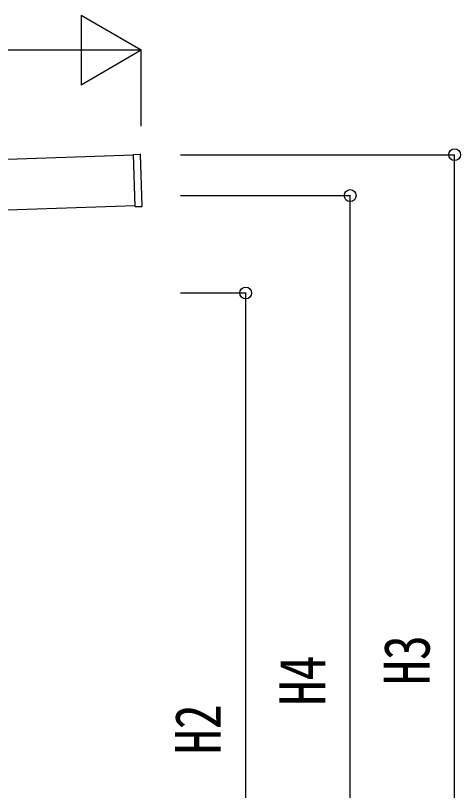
# Model space of a CAD drawing. Units: millimetres, scale not verified. Extents: x -16820 to 16820, y -11880 to 11880.
# Drawn here: x 607 to 1886, y -1651 to 576 of the extents above; entities that cross this region are included whole.
import ezdxf
from ezdxf.enums import TextEntityAlignment as Align

# ---------------------------------------------------------------- set-up
doc = ezdxf.new("R2010")
doc.units = ezdxf.units.MM
doc.header["$LTSCALE"] = 50
for name, color, linetype in [('0-4_YKK_13', 4, 'Continuous'), ('0-5_YKK_A1', 4, 'Continuous'), ('0-6_YKK_D', 6, 'Continuous')]:
    doc.layers.add(name, color=color, linetype=linetype)
doc.styles.add('ＭＳ ゴシック', font='')
doc.styles.get('ＭＳ ゴシック').set_extended_font_data('MS Gothic')

msp = doc.modelspace()

# ---------------------------------------------------------------- linework, layer by layer
at = {"layer": '0-4_YKK_13'}
for p, q in [((946.31, 177.11), (965.29, 177.74)), ((951.3, 27.19), (946.31, 177.11)), ((971.26, 28.85), (966.33, 176.77)), ((951.3, 27.19), (970.29, 27.82))]:
    msp.add_line(p, q, dxfattribs=at)
for centre, start, end in [((965.33, 176.74), 1.90915, 91.90915), ((970.26, 28.82), 271.90915, 1.90915)]:
    msp.add_arc(centre, 1, start, end, dxfattribs=at)
at = {"layer": '0-5_YKK_A1'}
for p, q in [((946.38, 174.97), (-4445.63, -4.74)), ((-4440.8, -149.65), (951.21, 30.08))]:
    msp.add_line(p, q, dxfattribs=at)
at = {"layer": '0-6_YKK_D'}
for p, q in [((968.68, 476.25), (795.48, 576.25)), ((795.48, 576.25), (795.48, 376.25)), ((768.68, 476.25), (-4263.1, 476.25)), ((968.68, 476.25), (622.27, 476.25)), ((968.68, 476.25), (795.48, 376.25)), ((968.68, 258.29), (968.68, 477.25)), ((1081.26, 176.25), (1869.68, 176.25)), ((1868.68, -2661.2), (1868.68, 176.25)), ((1081.26, 58.8), (1569.68, 58.8)), ((1568.68, -2661.2), (1568.68, 58.8)), ((1081.26, -221.2), (1269.68, -221.2)), ((1268.68, -2661.2), (1268.68, -221.2))]:
    msp.add_line(p, q, dxfattribs=at)
for centre in [(1868.68, 176.25), (1568.68, 58.8), (1268.68, -221.2)]:
    msp.add_circle(centre, 17, dxfattribs=at)

# ---------------------------------------------------------------- texts
at = {"layer": '0-6_YKK_D', "style": 'ＭＳ ゴシック', "width": 0.8}
for s, p in [('H3', (1836.68, -1348.08)), ('H4', (1536.68, -1406.8)), ('H2', (1236.68, -1546.8))]:
    msp.add_text(s, height=132, rotation=90, dxfattribs=at).set_placement(p, align=Align.BOTTOM_LEFT)

doc.saveas('drawing.dxf')
